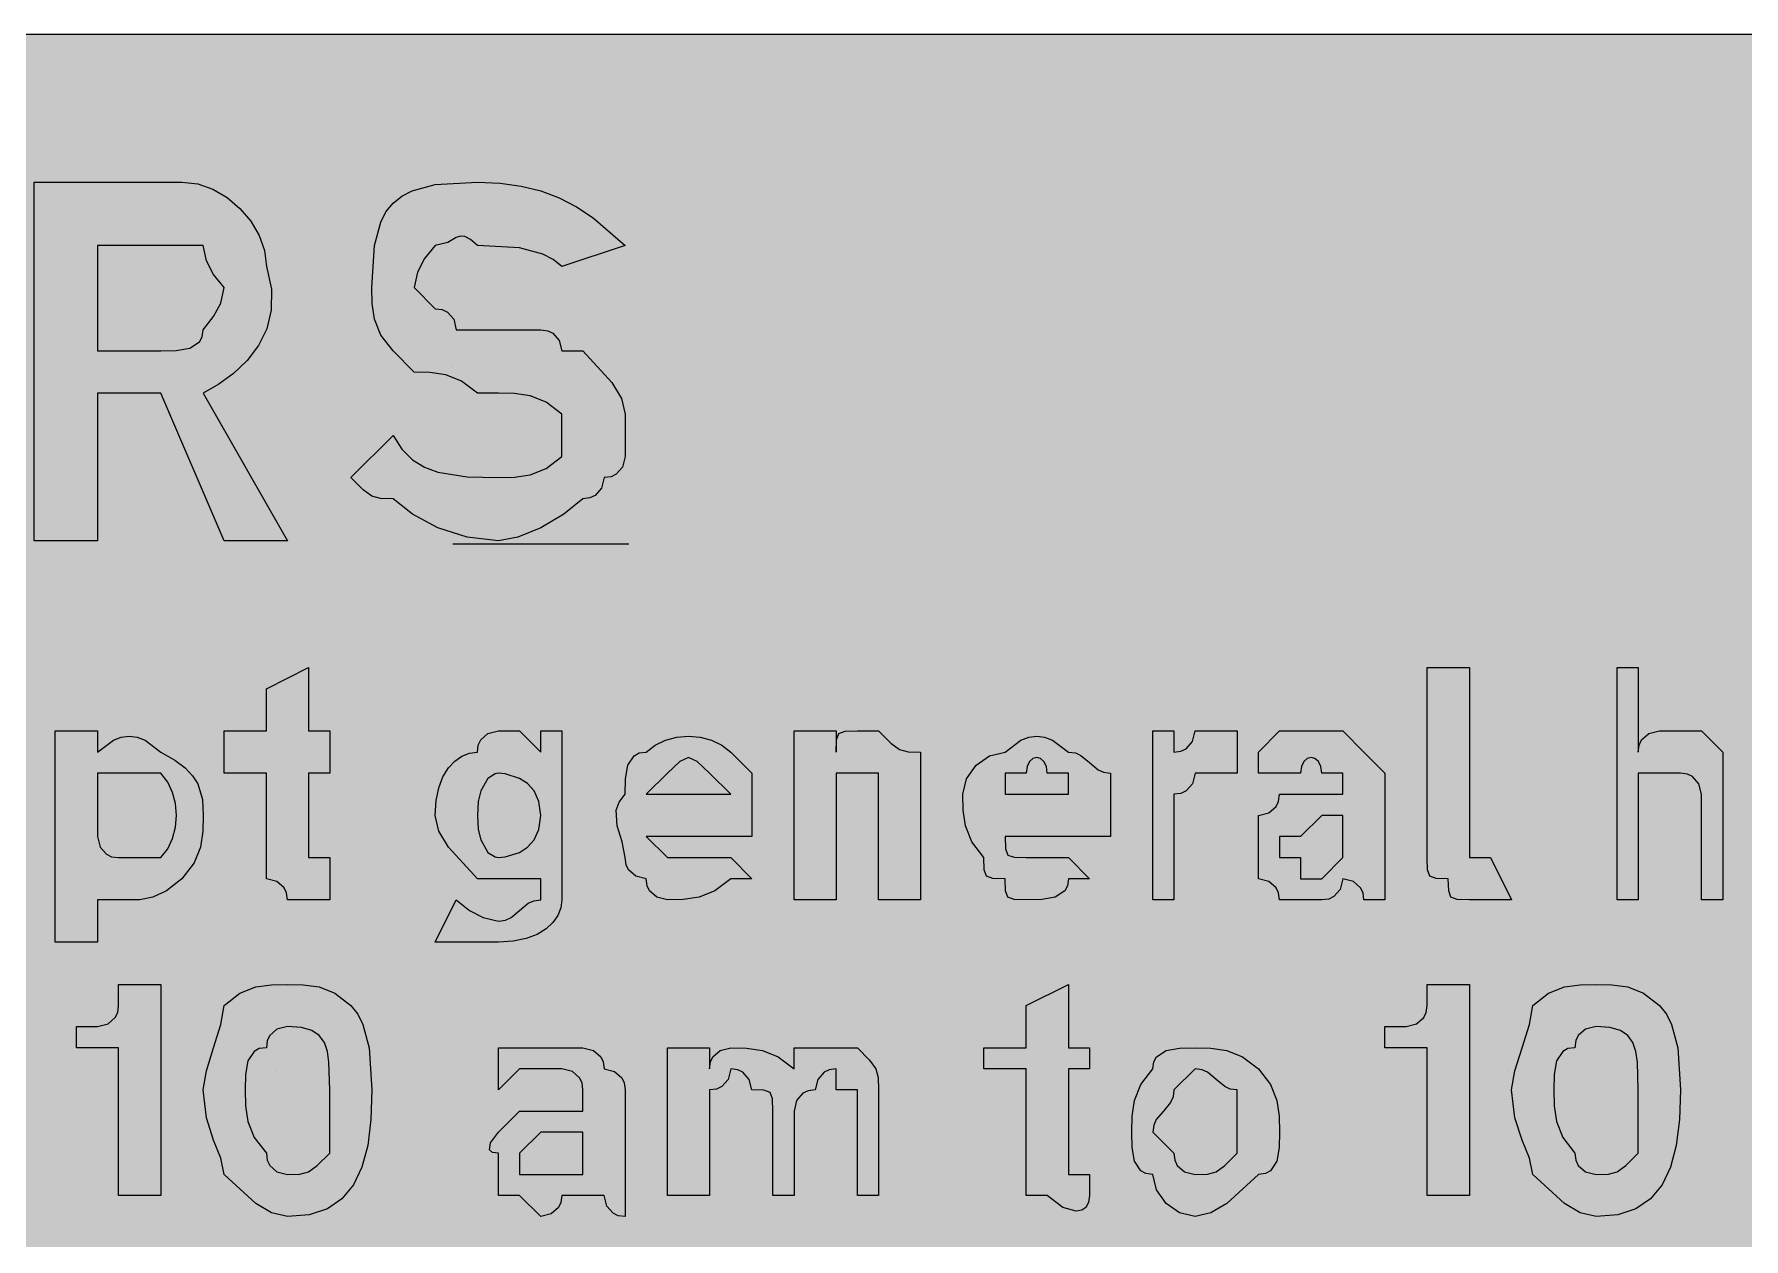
# Model space of a CAD drawing. Header units: metres. Extents: x 9 to 558, y 12 to 260.
# Drawn here: x 366.8 to 464, y 191.5 to 259.9 of the extents above; entities that cross this region are included whole.
import ezdxf

# ---------------------------------------------------------------- set-up
doc = ezdxf.new("R2010")
doc.units = ezdxf.units.M
for name, color, linetype, true_color in [('FILL_BLUE_0000FF', 7, 'Continuous', 0x0000ff), ('FILL_WHITE_FFFFFF', 7, 'Continuous', 0xffffff), ('STROKE_WHITE_FFFFFF', 7, 'Continuous', 0xffffff)]:
    doc.layers.add(name, color=color, linetype=linetype, true_color=true_color)

msp = doc.modelspace()

# ---------------------------------------------------------------- hatches: boundary and pattern name
at = {"layer": 'FILL_BLUE_0000FF', "true_color": 0x0000ff}
h = msp.add_hatch(color=7, dxfattribs=at)
h.dxf.hatch_style = 1
h.paths.add_polyline_path([(551.26, 259.87), (552.02, 259.71), (553.41, 259.17), (556.41, 257.52), (556.81, 257.02), (557.1, 256.43), (557.46, 255.12), (557.61, 252.72), (557.61, 18.72), (557.61, 16.32), (557.56, 15.92), (557.42, 15.61), (557.01, 15.12), (556.6, 14.63), (556.46, 14.32), (556.41, 13.92), (553.41, 12.27), (552.02, 11.73), (551.26, 11.57), (550.41, 11.52), (16.41, 11.52), (15.53, 11.54), (14.76, 11.67), (14.22, 12.03), (14.06, 12.32), (14.01, 12.72), (13.13, 12.74), (12.36, 12.87), (11.82, 13.23), (11.66, 13.52), (11.61, 13.92), (10.82, 14.42), (10.22, 15.01), (9.8, 15.65), (9.51, 16.32), (9.25, 17.63), (9.21, 18.72), (9.21, 252.72), (9.21, 255.12), (9.92, 256), (10.41, 256.77), (10.9, 257.31), (11.21, 257.47), (11.61, 257.52), (11.66, 257.92), (11.82, 258.23), (12.36, 258.72), (13.13, 259.21), (14.01, 259.92), (16.41, 259.92), (550.41, 259.92), (551.26, 259.87)])
at = {"layer": 'FILL_WHITE_FFFFFF', "true_color": 0xffffff}
h = msp.add_hatch(color=7, dxfattribs=at)
h.dxf.hatch_style = 1
h.paths.add_polyline_path([(375.21, 251.52), (376.11, 251.41), (376.97, 251.11), (377.78, 250.63), (378.51, 250.02), (379.12, 249.29), (379.6, 248.48), (379.9, 247.62), (380.01, 246.72), (380.3, 245.43), (380.29, 244.24), (380.03, 243.18), (379.56, 242.22), (378.92, 241.38), (378.15, 240.64), (377.3, 240.03), (376.41, 239.52), (381.21, 231.12), (377.61, 231.12), (374.01, 239.52), (370.41, 239.52), (370.41, 231.12), (366.81, 231.12), (366.81, 251.52), (375.21, 251.52)])
h.paths.add_polyline_path([(374.89, 241.94), (375.66, 242.07), (376.2, 242.43), (376.36, 242.72), (376.41, 243.12), (377.01, 243.87), (377.42, 244.64), (377.61, 245.52), (377.01, 246.27), (376.6, 247.04), (376.41, 247.92), (374.01, 247.92), (370.41, 247.92), (370.41, 241.92), (374.01, 241.92), (374.89, 241.94)], flags=16)
h = msp.add_hatch(color=7, dxfattribs=at)
h.dxf.hatch_style = 1
h.paths.add_polyline_path([(395.61, 243.12), (396.01, 243.07), (396.3, 242.93), (396.66, 242.52), (396.81, 241.92), (398.01, 241.92), (399.66, 240.12), (400.2, 239.22), (400.41, 238.32), (400.41, 237.12), (400.41, 235.92), (400.26, 235.32), (399.9, 234.91), (399.61, 234.77), (399.21, 234.72), (399.06, 234.12), (398.7, 233.71), (398.41, 233.57), (398.01, 233.52), (396.92, 232.64), (395.61, 231.87), (394.3, 231.33), (393.21, 231.12), (391.43, 231.33), (389.76, 231.87), (388.32, 232.64), (387.21, 233.52), (386.5, 233.54), (386.01, 233.67), (385.52, 234.03), (384.81, 234.72), (387.21, 237.12), (387.71, 236.33), (388.32, 235.73), (389, 235.31), (389.76, 235.02), (391.43, 234.76), (393.21, 234.72), (394.11, 234.74), (395.01, 234.87), (395.91, 235.23), (396.81, 235.92), (396.81, 238.32), (395.91, 239.01), (395.01, 239.37), (394.11, 239.5), (393.21, 239.52), (392.01, 239.52), (391.11, 240.21), (390.21, 240.57), (389.31, 240.7), (388.41, 240.72), (387.21, 241.92), (386.52, 242.82), (386.16, 243.72), (386.03, 244.62), (386.01, 245.52), (386.16, 247.92), (386.52, 249.23), (386.81, 249.82), (387.21, 250.32), (387.71, 250.72), (388.3, 251.01), (389.61, 251.37), (392.01, 251.52), (393.31, 251.46), (394.5, 251.29), (395.62, 251.01), (396.66, 250.62), (397.65, 250.11), (398.59, 249.49), (400.41, 247.92), (396.81, 246.72), (396.31, 247.12), (395.72, 247.41), (394.41, 247.77), (392.01, 247.92), (391.61, 248.26), (391.3, 248.43), (391.04, 248.45), (390.81, 248.37), (390.32, 248.09), (389.61, 247.92), (389.01, 247.17), (388.6, 246.4), (388.41, 245.52), (389.61, 244.32), (390.01, 244.27), (390.3, 244.13), (390.66, 243.72), (390.81, 243.12), (395.61, 243.12)])
h = msp.add_hatch(color=7, dxfattribs=at)
h.dxf.hatch_style = 1
h.paths.add_polyline_path([(383.61, 213.12), (383.61, 210.72), (381.21, 210.72), (381.16, 211.12), (381.02, 211.41), (380.61, 211.77), (380.01, 211.92), (380.01, 213.12), (380.01, 217.92), (377.61, 217.92), (377.61, 220.32), (380.01, 220.32), (380.01, 222.72), (382.41, 223.92), (382.41, 220.32), (383.61, 220.32), (383.61, 217.92), (382.41, 217.92), (382.41, 213.12), (383.61, 213.12)])
h = msp.add_hatch(color=7, dxfattribs=at)
h.dxf.hatch_style = 1
h.paths.add_polyline_path([(446.01, 223.92), (448.41, 223.92), (448.41, 213.12), (449.61, 213.12), (450.81, 210.72), (449.61, 210.72), (448.41, 210.72), (447.72, 210.74), (447.36, 210.87), (447.23, 211.23), (447.21, 211.92), (446.52, 211.94), (446.16, 212.07), (446.03, 212.43), (446.01, 213.12), (446.01, 223.92)])
h = msp.add_hatch(color=7, dxfattribs=at)
h.dxf.hatch_style = 1
h.paths.add_polyline_path([(461.46, 217.32), (461.1, 217.73), (460.81, 217.87), (460.41, 217.92), (459.21, 217.92), (458.01, 217.92), (458.01, 216.72), (458.01, 210.72), (456.81, 210.72), (456.81, 223.92), (458.01, 223.92), (458.01, 219.12), (458.06, 219.52), (458.2, 219.81), (458.61, 220.17), (459.21, 220.32), (461.61, 220.32), (462.81, 219.12), (462.81, 216.72), (462.81, 210.72), (461.61, 210.72), (461.61, 216.72), (461.46, 217.32)])
h = msp.add_hatch(color=7, dxfattribs=at)
h.dxf.hatch_style = 1
h.paths.add_polyline_path([(372.21, 220.02), (372.66, 219.96), (373.11, 219.79), (374.01, 219.12), (374.8, 218.67), (375.4, 218.22), (375.82, 217.77), (376.11, 217.32), (376.37, 216.42), (376.41, 215.52), (376.39, 214.62), (376.26, 213.72), (375.9, 212.82), (375.21, 211.92), (374.33, 211.23), (373.56, 210.87), (372.81, 210.72), (371.61, 210.72), (370.41, 210.72), (370.41, 208.32), (368.01, 208.32), (368.01, 220.32), (370.41, 220.32), (370.41, 219.12), (371.31, 219.79), (371.76, 219.96), (372.21, 220.02)])
h.paths.add_polyline_path([(370.41, 214.32), (370.56, 213.72), (370.92, 213.31), (371.21, 213.17), (371.61, 213.12), (372.81, 213.12), (374.01, 213.12), (374.4, 213.62), (374.68, 214.21), (374.85, 214.85), (374.91, 215.52), (374.85, 216.19), (374.68, 216.83), (374.4, 217.42), (374.01, 217.92), (372.81, 217.92), (370.41, 217.92), (370.41, 216.72), (370.41, 214.32)], flags=16)
h = msp.add_hatch(color=7, dxfattribs=at)
h.dxf.hatch_style = 1
h.paths.add_polyline_path([(396.81, 220.32), (396.81, 210.72), (396.75, 210.27), (396.58, 209.84), (396.3, 209.43), (395.91, 209.07), (395.4, 208.76), (394.78, 208.53), (394.05, 208.37), (393.21, 208.32), (389.61, 208.32), (390.81, 210.72), (391.56, 210.12), (392.33, 209.71), (393.21, 209.52), (393.61, 209.57), (393.92, 209.71), (394.41, 210.12), (394.9, 210.53), (395.21, 210.67), (395.61, 210.72), (395.61, 211.92), (394.41, 211.92), (393.21, 211.92), (392.01, 211.92), (390.36, 213.72), (389.82, 214.62), (389.61, 215.52), (389.66, 216.36), (389.82, 217.09), (390.05, 217.71), (390.36, 218.22), (390.72, 218.61), (391.13, 218.89), (391.56, 219.06), (392.01, 219.12), (392.06, 219.52), (392.2, 219.81), (392.61, 220.17), (393.21, 220.32), (394.41, 220.32), (395.61, 219.12), (395.61, 220.32), (396.81, 220.32)])
h.paths.add_polyline_path([(392.61, 217.62), (392.2, 216.91), (392.06, 216.31), (392.01, 215.52), (392.06, 214.73), (392.2, 214.13), (392.61, 213.42), (393.02, 213.16), (393.21, 213.12), (393.58, 213.16), (394.41, 213.42), (394.85, 213.71), (395.23, 214.13), (395.51, 214.73), (395.61, 215.52), (395.51, 216.31), (395.23, 216.91), (394.85, 217.33), (394.41, 217.62), (393.58, 217.88), (393.21, 217.92), (393.02, 217.88), (392.61, 217.62)], flags=16)
h = msp.add_hatch(color=7, dxfattribs=at)
h.dxf.hatch_style = 1
h.paths.add_polyline_path([(401.8, 211.23), (401.66, 211.52), (401.61, 211.92), (401.01, 212.07), (400.6, 212.43), (400.46, 212.72), (400.41, 213.12), (400.24, 214.02), (399.96, 214.92), (399.9, 215.82), (400.07, 216.27), (400.41, 216.72), (400.43, 217.6), (400.56, 218.37), (400.92, 218.91), (401.21, 219.07), (401.61, 219.12), (402.11, 219.51), (402.7, 219.79), (403.34, 219.96), (404.01, 220.02), (404.68, 219.96), (405.32, 219.79), (405.91, 219.51), (406.41, 219.12), (407.61, 217.92), (407.61, 214.32), (401.61, 214.32), (402.81, 213.12), (405.21, 213.12), (406.41, 213.12), (407.61, 211.92), (406.41, 211.92), (405.51, 211.23), (404.61, 210.87), (403.71, 210.74), (402.81, 210.72), (402.21, 210.87), (401.8, 211.23)])
h.paths.add_polyline_path([(405.21, 217.92), (404.5, 218.59), (404.01, 218.82), (403.52, 218.59), (402.81, 217.92), (401.61, 216.72), (406.41, 216.72), (405.21, 217.92)], flags=16)
h = msp.add_hatch(color=7, dxfattribs=at)
h.dxf.hatch_style = 1
h.paths.add_polyline_path([(412.41, 217.92), (412.41, 216.72), (412.41, 210.72), (410.01, 210.72), (410.01, 220.32), (412.41, 220.32), (412.41, 219.12), (412.43, 219.81), (412.56, 220.17), (412.92, 220.3), (413.61, 220.32), (414.81, 220.32), (415.52, 219.63), (416.01, 219.27), (416.5, 219.14), (417.21, 219.12), (417.21, 216.72), (417.21, 210.72), (414.81, 210.72), (414.81, 216.72), (414.81, 217.92), (413.61, 217.92), (412.41, 217.92)])
h = msp.add_hatch(color=7, dxfattribs=at)
h.dxf.hatch_style = 1
h.paths.add_polyline_path([(422.16, 210.87), (422.03, 211.23), (422.01, 211.92), (421.32, 211.94), (420.96, 212.07), (420.83, 212.43), (420.81, 213.12), (420.12, 214.02), (419.76, 214.92), (419.63, 215.82), (419.61, 216.72), (419.82, 217.6), (420.36, 218.37), (421.13, 218.91), (422.01, 219.12), (422.91, 219.79), (423.36, 219.96), (423.81, 220.02), (424.26, 219.96), (424.71, 219.79), (425.61, 219.12), (426.01, 219.07), (426.32, 218.93), (426.81, 218.52), (427.3, 218.11), (427.61, 217.97), (428.01, 217.92), (428.01, 214.32), (422.01, 214.32), (422.03, 213.63), (422.16, 213.27), (422.52, 213.14), (423.21, 213.12), (424.41, 213.12), (425.61, 213.12), (426.81, 211.92), (425.61, 211.92), (425.56, 211.52), (425.4, 211.23), (424.86, 210.87), (424.09, 210.74), (423.21, 210.72), (422.52, 210.74), (422.16, 210.87)])
h.paths.add_polyline_path([(425.61, 217.92), (424.41, 217.92), (424.36, 218.31), (424.22, 218.59), (424.03, 218.76), (423.81, 218.82), (423.59, 218.76), (423.4, 218.59), (423.26, 218.31), (423.21, 217.92), (422.01, 217.92), (422.01, 216.72), (425.61, 216.72), (425.61, 217.92)], flags=16)
h = msp.add_hatch(color=7, dxfattribs=at)
h.dxf.hatch_style = 1
h.paths.add_polyline_path([(432.01, 219.17), (432.3, 219.31), (432.66, 219.72), (432.81, 220.32), (435.21, 220.32), (435.21, 217.92), (432.81, 217.92), (432.66, 217.32), (432.3, 216.91), (432.01, 216.77), (431.61, 216.72), (431.61, 210.72), (430.41, 210.72), (430.41, 220.32), (431.61, 220.32), (431.61, 219.12), (432.01, 219.17)])
h = msp.add_hatch(color=7, dxfattribs=at)
h.dxf.hatch_style = 1
h.paths.add_polyline_path([(438.81, 220.32), (441.21, 220.32), (442.41, 219.12), (443.61, 217.92), (443.61, 215.52), (443.61, 213.12), (443.61, 211.92), (443.61, 210.72), (442.41, 210.72), (442.36, 211.12), (442.22, 211.41), (441.81, 211.77), (441.21, 211.92), (441.06, 211.32), (440.7, 210.91), (440.41, 210.77), (440.01, 210.72), (438.81, 210.72), (437.61, 210.72), (437.56, 211.12), (437.42, 211.41), (437.01, 211.77), (436.41, 211.92), (436.41, 213.12), (436.41, 215.52), (437.01, 215.67), (437.42, 216.03), (437.56, 216.32), (437.61, 216.72), (438.81, 216.72), (440.01, 216.72), (441.21, 216.72), (441.21, 217.92), (440.01, 217.92), (439.96, 218.31), (439.82, 218.59), (439.63, 218.76), (439.41, 218.82), (439.19, 218.76), (439, 218.59), (438.86, 218.31), (438.81, 217.92), (437.61, 217.92), (436.41, 217.92), (436.41, 219.12), (437.61, 220.32), (438.81, 220.32)])
h.paths.add_polyline_path([(441.21, 213.12), (441.21, 215.52), (440.01, 215.52), (438.81, 214.32), (437.61, 214.32), (437.61, 213.12), (438.81, 213.12), (438.81, 211.92), (440.01, 211.92), (441.21, 213.12)], flags=16)
h = msp.add_hatch(color=7, dxfattribs=at)
h.dxf.hatch_style = 1
h.paths.add_polyline_path([(371.61, 193.92), (371.61, 202.32), (369.21, 202.32), (369.21, 203.52), (370.41, 203.52), (371.01, 203.67), (371.42, 204.03), (371.56, 204.32), (371.61, 204.72), (371.61, 205.92), (374.01, 205.92), (374.01, 193.92), (371.61, 193.92)])
h = msp.add_hatch(color=7, dxfattribs=at)
h.dxf.hatch_style = 1
h.paths.add_polyline_path([(377.01, 202.32), (377.42, 203.63), (377.61, 204.72), (378.51, 205.41), (379.41, 205.77), (380.31, 205.9), (381.21, 205.92), (382.11, 205.9), (383.01, 205.77), (383.91, 205.41), (384.81, 204.72), (385.21, 204.22), (385.5, 203.63), (385.86, 202.32), (386.01, 199.92), (385.95, 198.23), (385.77, 196.77), (385.44, 195.53), (384.96, 194.52), (384.31, 193.73), (383.48, 193.17), (382.45, 192.83), (381.21, 192.72), (380.31, 192.93), (379.41, 193.47), (377.61, 195.12), (377.42, 196.04), (377.01, 197.07), (376.6, 198.33), (376.41, 199.92), (376.6, 201.01), (377.01, 202.32)])
h.paths.add_polyline_path([(382.41, 195.27), (382.9, 195.63), (383.61, 196.32), (383.61, 199.92), (383.57, 201.49), (383.48, 202.11), (383.31, 202.62), (383.02, 203.01), (382.6, 203.29), (382, 203.46), (381.21, 203.52), (380.61, 203.37), (380.2, 203.01), (380.06, 202.72), (380.01, 202.32), (379.61, 202.27), (379.32, 202.11), (378.96, 201.57), (378.83, 200.8), (378.81, 199.92), (378.83, 199.02), (378.96, 198.12), (379.32, 197.22), (380.01, 196.32), (380.06, 195.92), (380.2, 195.63), (380.61, 195.27), (381.21, 195.12), (381.92, 195.14), (382.41, 195.27)], flags=16)
h = msp.add_hatch(color=7, dxfattribs=at)
h.dxf.hatch_style = 1
h.paths.add_polyline_path([(426.81, 195.12), (426.81, 193.92), (426.76, 193.53), (426.6, 193.24), (426.37, 193.08), (426.06, 193.02), (425.29, 193.24), (424.41, 193.92), (423.21, 193.92), (423.21, 195.12), (423.21, 201.12), (420.81, 201.12), (420.81, 202.32), (423.21, 202.32), (423.21, 204.72), (425.61, 205.92), (425.61, 202.32), (426.81, 202.32), (426.81, 201.12), (425.61, 201.12), (425.61, 195.12), (426.81, 195.12)])
h = msp.add_hatch(color=7, dxfattribs=at)
h.dxf.hatch_style = 1
h.paths.add_polyline_path([(446.01, 193.92), (446.01, 202.32), (443.61, 202.32), (443.61, 203.52), (444.81, 203.52), (445.41, 203.67), (445.82, 204.03), (445.96, 204.32), (446.01, 204.72), (446.01, 205.92), (448.41, 205.92), (448.41, 193.92), (446.01, 193.92)])
h = msp.add_hatch(color=7, dxfattribs=at)
h.dxf.hatch_style = 1
h.paths.add_polyline_path([(451.41, 202.32), (451.82, 203.63), (452.01, 204.72), (452.91, 205.41), (453.81, 205.77), (454.71, 205.9), (455.61, 205.92), (456.51, 205.9), (457.41, 205.77), (458.31, 205.41), (459.21, 204.72), (459.61, 204.22), (459.9, 203.63), (460.26, 202.32), (460.41, 199.92), (460.35, 198.23), (460.17, 196.77), (459.84, 195.53), (459.36, 194.52), (458.71, 193.73), (457.88, 193.17), (456.85, 192.83), (455.61, 192.72), (454.71, 192.93), (453.81, 193.47), (452.01, 195.12), (451.82, 196.04), (451.41, 197.07), (451, 198.33), (450.81, 199.92), (451, 201.01), (451.41, 202.32)])
h.paths.add_polyline_path([(456.81, 195.27), (457.3, 195.63), (458.01, 196.32), (458.01, 199.92), (457.97, 201.49), (457.88, 202.11), (457.71, 202.62), (457.42, 203.01), (457, 203.29), (456.4, 203.46), (455.61, 203.52), (455.01, 203.37), (454.6, 203.01), (454.46, 202.72), (454.41, 202.32), (454.01, 202.27), (453.72, 202.11), (453.36, 201.57), (453.23, 200.8), (453.21, 199.92), (453.23, 199.02), (453.36, 198.12), (453.72, 197.22), (454.41, 196.32), (454.46, 195.92), (454.6, 195.63), (455.01, 195.27), (455.61, 195.12), (456.32, 195.14), (456.81, 195.27)], flags=16)
h = msp.add_hatch(color=7, dxfattribs=at)
h.dxf.hatch_style = 1
h.paths.add_polyline_path([(393.21, 193.92), (393.21, 196.32), (392.87, 196.37), (392.7, 196.51), (392.76, 196.92), (393.21, 197.52), (394.41, 198.72), (395.61, 198.72), (396.81, 198.72), (398.01, 198.72), (398.01, 199.92), (397.96, 200.32), (397.82, 200.61), (397.41, 200.97), (396.81, 201.12), (395.61, 201.12), (394.41, 201.12), (393.21, 199.92), (393.21, 201.12), (393.21, 202.32), (394.41, 202.32), (395.61, 202.32), (398.01, 202.32), (398.61, 202.17), (399.02, 201.81), (399.16, 201.52), (399.21, 201.12), (399.81, 200.97), (400.22, 200.61), (400.36, 200.32), (400.41, 199.92), (400.41, 198.72), (400.41, 195.12), (400.41, 192.72), (400.01, 192.77), (399.72, 192.91), (399.36, 193.32), (399.21, 193.92), (398.01, 193.92), (396.81, 193.92), (396.76, 193.52), (396.62, 193.23), (396.21, 192.87), (395.61, 192.72), (394.41, 193.92), (393.21, 193.92)])
h.paths.add_polyline_path([(398.01, 195.12), (398.01, 196.32), (398.01, 197.52), (396.81, 197.52), (395.61, 197.52), (394.41, 196.32), (394.41, 195.12), (395.61, 195.12), (396.81, 195.12), (398.01, 195.12)], flags=16)
h = msp.add_hatch(color=7, dxfattribs=at)
h.dxf.hatch_style = 1
h.paths.add_polyline_path([(405.21, 201.12), (405.26, 201.52), (405.4, 201.81), (405.81, 202.17), (406.41, 202.32), (407.31, 202.3), (408.21, 202.17), (409.11, 201.81), (410.01, 201.12), (410.01, 202.32), (411.21, 202.32), (413.61, 202.32), (414.3, 201.61), (414.66, 201.12), (414.79, 200.63), (414.81, 199.92), (414.81, 193.92), (413.61, 193.92), (413.61, 198.72), (413.61, 199.92), (412.41, 199.92), (412.41, 201.12), (412.01, 201.07), (411.72, 200.93), (411.36, 200.52), (411.21, 199.92), (410.81, 199.87), (410.52, 199.73), (410.16, 199.32), (410.01, 198.72), (410.01, 193.92), (408.81, 193.92), (408.81, 198.72), (408.79, 199.41), (408.66, 199.77), (408.3, 199.9), (407.61, 199.92), (407.46, 200.52), (407.1, 200.93), (406.81, 201.07), (406.41, 201.12), (406.26, 200.52), (405.9, 200.11), (405.61, 199.97), (405.21, 199.92), (405.21, 198.72), (405.21, 193.92), (402.81, 193.92), (402.81, 202.32), (405.21, 202.32), (405.21, 201.12)])
h = msp.add_hatch(color=7, dxfattribs=at)
h.dxf.hatch_style = 1
h.paths.add_polyline_path([(429.36, 199.32), (429.72, 200.22), (430.41, 201.12), (430.46, 201.52), (430.62, 201.81), (431.16, 202.17), (431.93, 202.3), (432.81, 202.32), (433.71, 202.3), (434.61, 202.17), (435.51, 201.81), (436.41, 201.12), (437.1, 200.22), (437.46, 199.32), (437.59, 198.42), (437.61, 197.52), (437.59, 196.64), (437.46, 195.87), (437.1, 195.33), (436.81, 195.17), (436.41, 195.12), (434.61, 193.47), (433.71, 192.93), (432.81, 192.72), (431.93, 192.93), (431.16, 193.47), (430.62, 194.24), (430.41, 195.12), (430.01, 195.17), (429.72, 195.33), (429.36, 195.87), (429.23, 196.64), (429.21, 197.52), (429.23, 198.42), (429.36, 199.32)])
h.paths.add_polyline_path([(431.56, 199.52), (431.42, 199.21), (431.01, 198.72), (430.6, 198.23), (430.46, 197.92), (430.41, 197.52), (431.61, 196.32), (431.66, 195.92), (431.8, 195.63), (432.21, 195.27), (432.81, 195.12), (433.52, 195.14), (434.01, 195.27), (434.5, 195.63), (435.21, 196.32), (435.21, 197.52), (435.21, 199.92), (434.81, 199.97), (434.5, 200.11), (434.01, 200.52), (433.52, 200.93), (433.21, 201.07), (432.81, 201.12), (431.61, 199.92), (431.56, 199.52)], flags=16)

# ---------------------------------------------------------------- linework, layer by layer
at = {"layer": 'FILL_BLUE_0000FF', "lineweight": 0, "true_color": 0x0000ff}
msp.add_lwpolyline([(16.41, 259.92), (550.41, 259.92), (551.26, 259.87), (552.02, 259.71), (553.41, 259.17), (556.41, 257.52), (556.81, 257.02), (557.1, 256.43), (557.46, 255.12), (557.61, 252.72), (557.61, 18.72), (557.61, 16.32), (557.56, 15.92), (557.42, 15.61), (557.01, 15.12), (556.6, 14.63), (556.46, 14.32), (556.41, 13.92), (553.41, 12.27), (552.02, 11.73), (551.26, 11.57), (550.41, 11.52), (16.41, 11.52)], dxfattribs=at)
at = {"layer": 'FILL_WHITE_FFFFFF', "lineweight": 0, "true_color": 0xffffff}
for points in [[(375.21, 251.52), (376.11, 251.41), (376.97, 251.11), (377.78, 250.63), (378.51, 250.02), (379.12, 249.29), (379.6, 248.48), (379.9, 247.62), (380.01, 246.72), (380.3, 245.43), (380.29, 244.24), (380.03, 243.18), (379.56, 242.22), (378.92, 241.38), (378.15, 240.64), (377.3, 240.03), (376.41, 239.52), (381.21, 231.12), (377.61, 231.12), (374.01, 239.52), (370.41, 239.52), (370.41, 231.12), (366.81, 231.12), (366.81, 251.52)], [(395.61, 243.12), (396.01, 243.07), (396.3, 242.93), (396.66, 242.52), (396.81, 241.92), (398.01, 241.92), (399.66, 240.12), (400.2, 239.22), (400.41, 238.32), (400.41, 237.12), (400.41, 235.92), (400.26, 235.32), (399.9, 234.91), (399.61, 234.77), (399.21, 234.72), (399.06, 234.12), (398.7, 233.71), (398.41, 233.57), (398.01, 233.52), (396.92, 232.64), (395.61, 231.87), (394.3, 231.33), (393.21, 231.12), (391.43, 231.33), (389.76, 231.87), (388.32, 232.64), (387.21, 233.52), (386.5, 233.54), (386.01, 233.67), (385.52, 234.03), (384.81, 234.72), (387.21, 237.12), (387.71, 236.33), (388.32, 235.73), (389, 235.31), (389.76, 235.02), (391.43, 234.76), (393.21, 234.72), (394.11, 234.74), (395.01, 234.87), (395.91, 235.23), (396.81, 235.92), (396.81, 238.32), (395.91, 239.01), (395.01, 239.37), (394.11, 239.5), (393.21, 239.52), (392.01, 239.52), (391.11, 240.21), (390.21, 240.57), (389.31, 240.7), (388.41, 240.72), (387.21, 241.92), (386.52, 242.82), (386.16, 243.72), (386.03, 244.62), (386.01, 245.52), (386.16, 247.92), (386.52, 249.23), (386.81, 249.82), (387.21, 250.32), (387.71, 250.72), (388.3, 251.01), (389.61, 251.37), (392.01, 251.52), (393.31, 251.46), (394.5, 251.29), (395.62, 251.01), (396.66, 250.62), (397.65, 250.11), (398.59, 249.49), (400.41, 247.92), (396.81, 246.72), (396.31, 247.12), (395.72, 247.41), (394.41, 247.77), (392.01, 247.92), (391.61, 248.26), (391.3, 248.43), (391.04, 248.45), (390.81, 248.37), (390.32, 248.09), (389.61, 247.92), (389.01, 247.17), (388.6, 246.4), (388.41, 245.52), (389.61, 244.32), (390.01, 244.27), (390.3, 244.13), (390.66, 243.72), (390.81, 243.12)], [(374.89, 241.94), (375.66, 242.07), (376.2, 242.43), (376.36, 242.72), (376.41, 243.12), (377.01, 243.87), (377.42, 244.64), (377.61, 245.52), (377.01, 246.27), (376.6, 247.04), (376.41, 247.92), (374.01, 247.92), (370.41, 247.92), (370.41, 241.92), (374.01, 241.92)], [(383.61, 213.12), (383.61, 210.72), (381.21, 210.72), (381.16, 211.12), (381.02, 211.41), (380.61, 211.77), (380.01, 211.92), (380.01, 213.12), (380.01, 217.92), (377.61, 217.92), (377.61, 220.32), (380.01, 220.32), (380.01, 222.72), (382.41, 223.92), (382.41, 220.32), (383.61, 220.32), (383.61, 217.92), (382.41, 217.92), (382.41, 213.12)], [(446.01, 223.92), (448.41, 223.92), (448.41, 213.12), (449.61, 213.12), (450.81, 210.72), (449.61, 210.72), (448.41, 210.72), (447.72, 210.74), (447.36, 210.87), (447.23, 211.23), (447.21, 211.92), (446.52, 211.94), (446.16, 212.07), (446.03, 212.43), (446.01, 213.12)], [(461.46, 217.32), (461.1, 217.73), (460.81, 217.87), (460.41, 217.92), (459.21, 217.92), (458.01, 217.92), (458.01, 216.72), (458.01, 210.72), (456.81, 210.72), (456.81, 223.92), (458.01, 223.92), (458.01, 219.12), (458.06, 219.52), (458.2, 219.81), (458.61, 220.17), (459.21, 220.32), (461.61, 220.32), (462.81, 219.12), (462.81, 216.72), (462.81, 210.72), (461.61, 210.72), (461.61, 216.72)], [(372.21, 220.02), (372.66, 219.96), (373.11, 219.79), (374.01, 219.12), (374.8, 218.67), (375.4, 218.22), (375.82, 217.77), (376.11, 217.32), (376.37, 216.42), (376.41, 215.52), (376.39, 214.62), (376.26, 213.72), (375.9, 212.82), (375.21, 211.92), (374.33, 211.23), (373.56, 210.87), (372.81, 210.72), (371.61, 210.72), (370.41, 210.72), (370.41, 208.32), (368.01, 208.32), (368.01, 220.32), (370.41, 220.32), (370.41, 219.12), (371.31, 219.79), (371.76, 219.96)], [(396.81, 220.32), (396.81, 210.72), (396.75, 210.27), (396.58, 209.84), (396.3, 209.43), (395.91, 209.07), (395.4, 208.76), (394.78, 208.53), (394.05, 208.37), (393.21, 208.32), (389.61, 208.32), (390.81, 210.72), (391.56, 210.12), (392.33, 209.71), (393.21, 209.52), (393.61, 209.57), (393.92, 209.71), (394.41, 210.12), (394.9, 210.53), (395.21, 210.67), (395.61, 210.72), (395.61, 211.92), (394.41, 211.92), (393.21, 211.92), (392.01, 211.92), (390.36, 213.72), (389.82, 214.62), (389.61, 215.52), (389.66, 216.36), (389.82, 217.09), (390.05, 217.71), (390.36, 218.22), (390.72, 218.61), (391.13, 218.89), (391.56, 219.06), (392.01, 219.12), (392.06, 219.52), (392.2, 219.81), (392.61, 220.17), (393.21, 220.32), (394.41, 220.32), (395.61, 219.12), (395.61, 220.32)], [(401.8, 211.23), (401.66, 211.52), (401.61, 211.92), (401.01, 212.07), (400.6, 212.43), (400.46, 212.72), (400.41, 213.12), (400.24, 214.02), (399.96, 214.92), (399.9, 215.82), (400.07, 216.27), (400.41, 216.72), (400.43, 217.6), (400.56, 218.37), (400.92, 218.91), (401.21, 219.07), (401.61, 219.12), (402.11, 219.51), (402.7, 219.79), (403.34, 219.96), (404.01, 220.02), (404.68, 219.96), (405.32, 219.79), (405.91, 219.51), (406.41, 219.12), (407.61, 217.92), (407.61, 214.32), (401.61, 214.32), (402.81, 213.12), (405.21, 213.12), (406.41, 213.12), (407.61, 211.92), (406.41, 211.92), (405.51, 211.23), (404.61, 210.87), (403.71, 210.74), (402.81, 210.72), (402.21, 210.87)], [(412.41, 217.92), (412.41, 216.72), (412.41, 210.72), (410.01, 210.72), (410.01, 220.32), (412.41, 220.32), (412.41, 219.12), (412.43, 219.81), (412.56, 220.17), (412.92, 220.3), (413.61, 220.32), (414.81, 220.32), (415.52, 219.63), (416.01, 219.27), (416.5, 219.14), (417.21, 219.12), (417.21, 216.72), (417.21, 210.72), (414.81, 210.72), (414.81, 216.72), (414.81, 217.92), (413.61, 217.92)], [(422.16, 210.87), (422.03, 211.23), (422.01, 211.92), (421.32, 211.94), (420.96, 212.07), (420.83, 212.43), (420.81, 213.12), (420.12, 214.02), (419.76, 214.92), (419.63, 215.82), (419.61, 216.72), (419.82, 217.6), (420.36, 218.37), (421.13, 218.91), (422.01, 219.12), (422.91, 219.79), (423.36, 219.96), (423.81, 220.02), (424.26, 219.96), (424.71, 219.79), (425.61, 219.12), (426.01, 219.07), (426.32, 218.93), (426.81, 218.52), (427.3, 218.11), (427.61, 217.97), (428.01, 217.92), (428.01, 214.32), (422.01, 214.32), (422.03, 213.63), (422.16, 213.27), (422.52, 213.14), (423.21, 213.12), (424.41, 213.12), (425.61, 213.12), (426.81, 211.92), (425.61, 211.92), (425.56, 211.52), (425.4, 211.23), (424.86, 210.87), (424.09, 210.74), (423.21, 210.72), (422.52, 210.74)], [(432.01, 219.17), (432.3, 219.31), (432.66, 219.72), (432.81, 220.32), (435.21, 220.32), (435.21, 217.92), (432.81, 217.92), (432.66, 217.32), (432.3, 216.91), (432.01, 216.77), (431.61, 216.72), (431.61, 210.72), (430.41, 210.72), (430.41, 220.32), (431.61, 220.32), (431.61, 219.12)], [(438.81, 220.32), (441.21, 220.32), (442.41, 219.12), (443.61, 217.92), (443.61, 215.52), (443.61, 213.12), (443.61, 211.92), (443.61, 210.72), (442.41, 210.72), (442.36, 211.12), (442.22, 211.41), (441.81, 211.77), (441.21, 211.92), (441.06, 211.32), (440.7, 210.91), (440.41, 210.77), (440.01, 210.72), (438.81, 210.72), (437.61, 210.72), (437.56, 211.12), (437.42, 211.41), (437.01, 211.77), (436.41, 211.92), (436.41, 213.12), (436.41, 215.52), (437.01, 215.67), (437.42, 216.03), (437.56, 216.32), (437.61, 216.72), (438.81, 216.72), (440.01, 216.72), (441.21, 216.72), (441.21, 217.92), (440.01, 217.92), (439.96, 218.31), (439.82, 218.59), (439.63, 218.76), (439.41, 218.82), (439.19, 218.76), (439, 218.59), (438.86, 218.31), (438.81, 217.92), (437.61, 217.92), (436.41, 217.92), (436.41, 219.12), (437.61, 220.32)], [(405.21, 217.92), (404.5, 218.59), (404.01, 218.82), (403.52, 218.59), (402.81, 217.92), (401.61, 216.72), (406.41, 216.72)], [(425.61, 217.92), (424.41, 217.92), (424.36, 218.31), (424.22, 218.59), (424.03, 218.76), (423.81, 218.82), (423.59, 218.76), (423.4, 218.59), (423.26, 218.31), (423.21, 217.92), (422.01, 217.92), (422.01, 216.72), (425.61, 216.72)], [(370.41, 214.32), (370.56, 213.72), (370.92, 213.31), (371.21, 213.17), (371.61, 213.12), (372.81, 213.12), (374.01, 213.12), (374.4, 213.62), (374.68, 214.21), (374.85, 214.85), (374.91, 215.52), (374.85, 216.19), (374.68, 216.83), (374.4, 217.42), (374.01, 217.92), (372.81, 217.92), (370.41, 217.92), (370.41, 216.72)], [(392.61, 217.62), (392.2, 216.91), (392.06, 216.31), (392.01, 215.52), (392.06, 214.73), (392.2, 214.13), (392.61, 213.42), (393.02, 213.16), (393.21, 213.12), (393.58, 213.16), (394.41, 213.42), (394.85, 213.71), (395.23, 214.13), (395.51, 214.73), (395.61, 215.52), (395.51, 216.31), (395.23, 216.91), (394.85, 217.33), (394.41, 217.62), (393.58, 217.88), (393.21, 217.92), (393.02, 217.88)], [(441.21, 213.12), (441.21, 215.52), (440.01, 215.52), (438.81, 214.32), (437.61, 214.32), (437.61, 213.12), (438.81, 213.12), (438.81, 211.92), (440.01, 211.92)], [(371.61, 193.92), (371.61, 202.32), (369.21, 202.32), (369.21, 203.52), (370.41, 203.52), (371.01, 203.67), (371.42, 204.03), (371.56, 204.32), (371.61, 204.72), (371.61, 205.92), (374.01, 205.92), (374.01, 193.92)], [(377.01, 202.32), (377.42, 203.63), (377.61, 204.72), (378.51, 205.41), (379.41, 205.77), (380.31, 205.9), (381.21, 205.92), (382.11, 205.9), (383.01, 205.77), (383.91, 205.41), (384.81, 204.72), (385.21, 204.22), (385.5, 203.63), (385.86, 202.32), (386.01, 199.92), (385.95, 198.23), (385.77, 196.77), (385.44, 195.53), (384.96, 194.52), (384.31, 193.73), (383.48, 193.17), (382.45, 192.83), (381.21, 192.72), (380.31, 192.93), (379.41, 193.47), (377.61, 195.12), (377.42, 196.04), (377.01, 197.07), (376.6, 198.33), (376.41, 199.92), (376.6, 201.01)], [(426.81, 195.12), (426.81, 193.92), (426.76, 193.53), (426.6, 193.24), (426.37, 193.08), (426.06, 193.02), (425.29, 193.24), (424.41, 193.92), (423.21, 193.92), (423.21, 195.12), (423.21, 201.12), (420.81, 201.12), (420.81, 202.32), (423.21, 202.32), (423.21, 204.72), (425.61, 205.92), (425.61, 202.32), (426.81, 202.32), (426.81, 201.12), (425.61, 201.12), (425.61, 195.12)], [(446.01, 193.92), (446.01, 202.32), (443.61, 202.32), (443.61, 203.52), (444.81, 203.52), (445.41, 203.67), (445.82, 204.03), (445.96, 204.32), (446.01, 204.72), (446.01, 205.92), (448.41, 205.92), (448.41, 193.92)], [(451.41, 202.32), (451.82, 203.63), (452.01, 204.72), (452.91, 205.41), (453.81, 205.77), (454.71, 205.9), (455.61, 205.92), (456.51, 205.9), (457.41, 205.77), (458.31, 205.41), (459.21, 204.72), (459.61, 204.22), (459.9, 203.63), (460.26, 202.32), (460.41, 199.92), (460.35, 198.23), (460.17, 196.77), (459.84, 195.53), (459.36, 194.52), (458.71, 193.73), (457.88, 193.17), (456.85, 192.83), (455.61, 192.72), (454.71, 192.93), (453.81, 193.47), (452.01, 195.12), (451.82, 196.04), (451.41, 197.07), (451, 198.33), (450.81, 199.92), (451, 201.01)], [(382.41, 195.27), (382.9, 195.63), (383.61, 196.32), (383.61, 199.92), (383.57, 201.49), (383.48, 202.11), (383.31, 202.62), (383.02, 203.01), (382.6, 203.29), (382, 203.46), (381.21, 203.52), (380.61, 203.37), (380.2, 203.01), (380.06, 202.72), (380.01, 202.32), (379.61, 202.27), (379.32, 202.11), (378.96, 201.57), (378.83, 200.8), (378.81, 199.92), (378.83, 199.02), (378.96, 198.12), (379.32, 197.22), (380.01, 196.32), (380.06, 195.92), (380.2, 195.63), (380.61, 195.27), (381.21, 195.12), (381.92, 195.14)], [(456.81, 195.27), (457.3, 195.63), (458.01, 196.32), (458.01, 199.92), (457.97, 201.49), (457.88, 202.11), (457.71, 202.62), (457.42, 203.01), (457, 203.29), (456.4, 203.46), (455.61, 203.52), (455.01, 203.37), (454.6, 203.01), (454.46, 202.72), (454.41, 202.32), (454.01, 202.27), (453.72, 202.11), (453.36, 201.57), (453.23, 200.8), (453.21, 199.92), (453.23, 199.02), (453.36, 198.12), (453.72, 197.22), (454.41, 196.32), (454.46, 195.92), (454.6, 195.63), (455.01, 195.27), (455.61, 195.12), (456.32, 195.14)], [(393.21, 193.92), (393.21, 196.32), (392.87, 196.37), (392.7, 196.51), (392.76, 196.92), (393.21, 197.52), (394.41, 198.72), (395.61, 198.72), (396.81, 198.72), (398.01, 198.72), (398.01, 199.92), (397.96, 200.32), (397.82, 200.61), (397.41, 200.97), (396.81, 201.12), (395.61, 201.12), (394.41, 201.12), (393.21, 199.92), (393.21, 201.12), (393.21, 202.32), (394.41, 202.32), (395.61, 202.32), (398.01, 202.32), (398.61, 202.17), (399.02, 201.81), (399.16, 201.52), (399.21, 201.12), (399.81, 200.97), (400.22, 200.61), (400.36, 200.32), (400.41, 199.92), (400.41, 198.72), (400.41, 195.12), (400.41, 192.72), (400.01, 192.77), (399.72, 192.91), (399.36, 193.32), (399.21, 193.92), (398.01, 193.92), (396.81, 193.92), (396.76, 193.52), (396.62, 193.23), (396.21, 192.87), (395.61, 192.72), (394.41, 193.92)], [(405.21, 201.12), (405.26, 201.52), (405.4, 201.81), (405.81, 202.17), (406.41, 202.32), (407.31, 202.3), (408.21, 202.17), (409.11, 201.81), (410.01, 201.12), (410.01, 202.32), (411.21, 202.32), (413.61, 202.32), (414.3, 201.61), (414.66, 201.12), (414.79, 200.63), (414.81, 199.92), (414.81, 193.92), (413.61, 193.92), (413.61, 198.72), (413.61, 199.92), (412.41, 199.92), (412.41, 201.12), (412.01, 201.07), (411.72, 200.93), (411.36, 200.52), (411.21, 199.92), (410.81, 199.87), (410.52, 199.73), (410.16, 199.32), (410.01, 198.72), (410.01, 193.92), (408.81, 193.92), (408.81, 198.72), (408.79, 199.41), (408.66, 199.77), (408.3, 199.9), (407.61, 199.92), (407.46, 200.52), (407.1, 200.93), (406.81, 201.07), (406.41, 201.12), (406.26, 200.52), (405.9, 200.11), (405.61, 199.97), (405.21, 199.92), (405.21, 198.72), (405.21, 193.92), (402.81, 193.92), (402.81, 202.32), (405.21, 202.32)], [(429.36, 199.32), (429.72, 200.22), (430.41, 201.12), (430.46, 201.52), (430.62, 201.81), (431.16, 202.17), (431.93, 202.3), (432.81, 202.32), (433.71, 202.3), (434.61, 202.17), (435.51, 201.81), (436.41, 201.12), (437.1, 200.22), (437.46, 199.32), (437.59, 198.42), (437.61, 197.52), (437.59, 196.64), (437.46, 195.87), (437.1, 195.33), (436.81, 195.17), (436.41, 195.12), (434.61, 193.47), (433.71, 192.93), (432.81, 192.72), (431.93, 192.93), (431.16, 193.47), (430.62, 194.24), (430.41, 195.12), (430.01, 195.17), (429.72, 195.33), (429.36, 195.87), (429.23, 196.64), (429.21, 197.52), (429.23, 198.42)], [(431.56, 199.52), (431.42, 199.21), (431.01, 198.72), (430.6, 198.23), (430.46, 197.92), (430.41, 197.52), (431.61, 196.32), (431.66, 195.92), (431.8, 195.63), (432.21, 195.27), (432.81, 195.12), (433.52, 195.14), (434.01, 195.27), (434.5, 195.63), (435.21, 196.32), (435.21, 197.52), (435.21, 199.92), (434.81, 199.97), (434.5, 200.11), (434.01, 200.52), (433.52, 200.93), (433.21, 201.07), (432.81, 201.12), (431.61, 199.92)], [(398.01, 195.12), (398.01, 196.32), (398.01, 197.52), (396.81, 197.52), (395.61, 197.52), (394.41, 196.32), (394.41, 195.12), (395.61, 195.12), (396.81, 195.12)]]:
    msp.add_lwpolyline(points, close=True, dxfattribs=at)
at = {"layer": 'STROKE_WHITE_FFFFFF', "lineweight": 0, "true_color": 0xffffff}
for points in [[(390.61, 240.96), (390.61, 240.96)], [(390.61, 230.96), (400.61, 230.96)], [(370.61, 220.96), (370.61, 220.96)], [(380.61, 200.96), (380.61, 200.96)], [(380.61, 200.96), (380.61, 200.96)], [(380.61, 200.96), (380.61, 200.96)], [(380.61, 200.96), (380.61, 200.96)], [(380.61, 200.96), (380.61, 200.96)], [(380.61, 200.96), (380.61, 200.96)], [(380.61, 200.96), (380.61, 200.96)], [(380.61, 200.96), (380.61, 200.96)], [(380.61, 200.96), (380.61, 200.96)], [(380.61, 200.96), (380.61, 200.96)], [(450.61, 200.96), (450.61, 200.96)], [(450.61, 200.96), (450.61, 200.96)], [(450.61, 200.96), (450.61, 200.96)], [(450.61, 200.96), (450.61, 200.96)], [(450.61, 200.96), (450.61, 200.96)], [(450.61, 200.96), (450.61, 200.96)], [(450.61, 200.96), (450.61, 200.96)], [(450.61, 200.96), (450.61, 200.96)], [(450.61, 200.96), (450.61, 200.96)], [(450.61, 200.96), (450.61, 200.96)]]:
    msp.add_lwpolyline(points, dxfattribs=at)

doc.saveas('drawing.dxf')
